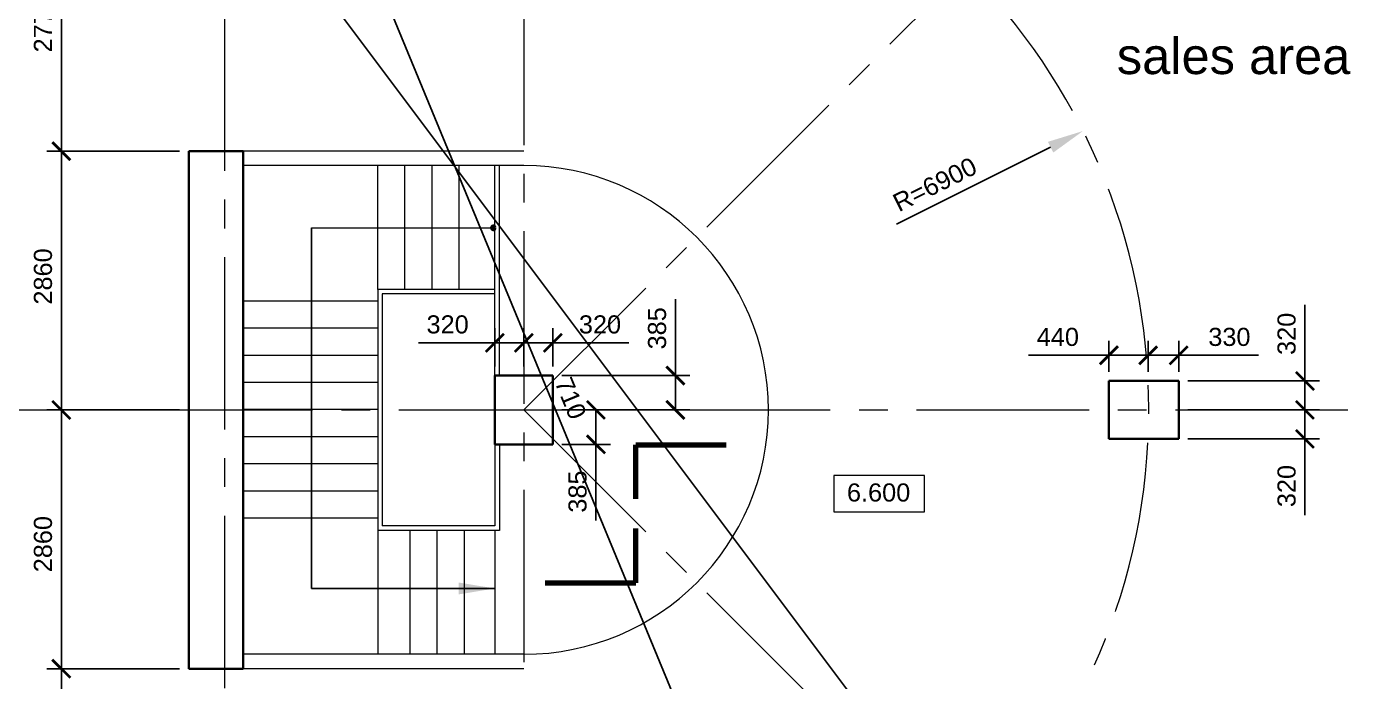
# Model space of a CAD drawing. Header units: millimetres. Extents: x -273 to 3634, y 3015 to 4572.
# Drawn here: x 1430.5 to 1577, y 3308.8 to 3381.2 of the extents above; entities that cross this region are included whole.
import ezdxf

# ---------------------------------------------------------------- set-up
doc = ezdxf.new("R2010")
doc.units = ezdxf.units.MM
doc.linetypes.add('CENTER2', pattern=[28.575, 19.05, -3.175, 3.175, -3.175])
doc.layers.add('@', color=250, linetype='Continuous', lineweight=60)
doc.styles.get("Standard").update_dxf_attribs({"font": 'arial.ttf', "height": 2})
doc.dimstyles.new('ISO-25', dxfattribs={"dimtxt": 2, "dimasz": 2, "dimexe": 1.6, "dimexo": 1, "dimgap": 1, "dimtad": 1, "dimdsep": 46, "dimtxsty": 'Standard', "dimblk": 'ARCHTICK', "dimcen": 2, "dimadec": 0, "dimazin": 0, "dimtfac": 1, "dimtmove": 0, "dimatfit": 3, "dimfxl": 1, "dimarcsym": 0})

# ---------------------------------------------------------------- blocks, each defined once
blk = doc.blocks.new('_ArchTick')
at = {"color": 0, "linetype": 'ByBlock', "lineweight": 15, "const_width": 0.15}
blk.add_lwpolyline([(-0.5, -0.5), (0.5, 0.5)], dxfattribs=at)
blk = doc.blocks.new('*D426')
at = {"layer": '@', "color": 0, "lineweight": -2, "transparency": 16777216}
for p, q in [((1397.96, 3472.23), (1392.67, 3479.28)), ((1396.36, 3471.03), (1399.24, 3473.19)), ((1590.82, 3214.83), (1397.96, 3472.23)), ((1589.23, 3213.63), (1592.1, 3215.79))]:
    blk.add_line(p, q, dxfattribs=at)
at = {"layer": 'Defpoints', "color": 0, "lineweight": 15, "transparency": 16777216}
for p in [(1395.56, 3470.43), (1590.82, 3214.83), (1588.43, 3213.03)]:
    blk.add_point(p, dxfattribs=at)
at = {"layer": '@', "color": 0, "lineweight": -2, "transparency": 16777216, "xscale": 2, "yscale": 2, "zscale": 2}
for p, rotation in [((1397.96, 3472.23), 126.8437671405721), ((1590.82, 3214.83), 306.8437671405721)]:
    blk.add_blockref('_ArchTick', p, dxfattribs=dict(at, rotation=rotation))
at = {"layer": '@', "color": 0, "lineweight": 15, "transparency": 16777216, "insert": (1396.21, 3477.93), "char_height": 2, "attachment_point": 5, "rotation": 306.8438}
blk.add_mtext('380', dxfattribs=at)
blk = doc.blocks.new('*D459')
at = {"layer": '@', "color": 0, "lineweight": -2, "transparency": 16777216}
blk.add_line((1504.6, 3206.2), (1505.63, 3199.07), dxfattribs=at)
blk.add_arc((1485.38, 3338.81), 139.6, 270, 278.247, dxfattribs=at)
at = {"layer": 'Defpoints', "color": 0, "lineweight": 15, "transparency": 16777216}
for p in [(1485.38, 3472.85), (1503.6, 3213.12), (1504.46, 3207.19), (1485.38, 3198.34), (1492.07, 3199.38)]:
    blk.add_point(p, dxfattribs=at)
at = {"layer": '@', "color": 0, "lineweight": -2, "transparency": 16777216, "xscale": 2, "yscale": 2, "zscale": 2}
for p, rotation in [((1505.4, 3200.66), 8.246967579239435), ((1485.38, 3199.21), 180)]:
    blk.add_blockref('_ArchTick', p, dxfattribs=dict(at, rotation=rotation))
at = {"layer": '@', "color": 0, "lineweight": 15, "transparency": 16777216, "insert": (1495.8, 3201.63), "char_height": 2, "attachment_point": 5, "rotation": 4.3425}
blk.add_mtext('1710', dxfattribs=at)
blk = doc.blocks.new('*D502')
at = {"layer": '@', "color": 0, "lineweight": -2, "transparency": 16777216}
blk.add_line((1467.31, 3463.51), (1468.27, 3456.85), dxfattribs=at)
blk.add_arc((1485.38, 3338.81), 120.87, 90, 98.247, dxfattribs=at)
at = {"layer": 'Defpoints', "color": 0, "lineweight": 15, "transparency": 16777216}
for p in [(1485.38, 3472.85), (1466.3, 3470.43), (1467.16, 3464.5), (1473.8, 3459.12), (1485.38, 3198.34)]:
    blk.add_point(p, dxfattribs=at)
at = {"layer": '@', "color": 0, "lineweight": -2, "transparency": 16777216, "xscale": 2, "yscale": 2, "zscale": 2}
blk.add_blockref('_ArchTick', (1485.38, 3459.68), dxfattribs=at)
at = {"layer": '@', "color": 0, "lineweight": -2, "transparency": 16777216, "xscale": 2, "yscale": 2, "zscale": 2, "rotation": 188.2469675792396}
blk.add_blockref('_ArchTick', (1468.04, 3458.43), dxfattribs=at)
at = {"layer": '@', "color": 0, "lineweight": 15, "transparency": 16777216, "insert": (1476.85, 3461.4), "char_height": 2, "attachment_point": 5, "rotation": 3.9809}
blk.add_mtext('1625', dxfattribs=at)
blk = doc.blocks.new('*D503')
at = {"layer": '@', "color": 0, "lineweight": -2, "transparency": 16777216}
blk.add_line((1503.45, 3463.51), (1502.5, 3456.92), dxfattribs=at)
blk.add_arc((1485.38, 3338.81), 120.94, 81.753, 90, dxfattribs=at)
at = {"layer": 'Defpoints', "color": 0, "lineweight": 15, "transparency": 16777216}
for p in [(1485.38, 3472.85), (1504.46, 3470.43), (1503.6, 3464.5), (1491.18, 3459.61), (1485.38, 3198.34)]:
    blk.add_point(p, dxfattribs=at)
at = {"layer": '@', "color": 0, "lineweight": -2, "transparency": 16777216, "xscale": 2, "yscale": 2, "zscale": 2}
for p, rotation in [((1485.38, 3459.75), 180), ((1502.73, 3458.5), 351.7530324207584)]:
    blk.add_blockref('_ArchTick', p, dxfattribs=dict(at, rotation=rotation))
at = {"layer": '@', "color": 0, "lineweight": 15, "transparency": 16777216, "insert": (1494.91, 3461.4), "char_height": 2, "attachment_point": 5, "rotation": 355.5542}
blk.add_mtext('1625', dxfattribs=at)
blk = doc.blocks.new('*D506')
at = {"layer": '@', "color": 0, "lineweight": -2, "transparency": 16777216}
blk.add_line((1388.8, 3442.28), (1377.16, 3454.75), dxfattribs=at)
at = {"layer": '@', "color": 0, "lineweight": 15, "transparency": 16777216}
blk.add_solid([(1377.65, 3455.21), (1376.67, 3454.3), (1374.43, 3457.68)], dxfattribs=at)
at = {"layer": 'Defpoints', "color": 0, "lineweight": 15, "transparency": 16777216}
for p in [(1374.43, 3457.68), (1485.38, 3338.81)]:
    blk.add_point(p, dxfattribs=at)
at = {"layer": '@', "color": 0, "lineweight": 15, "transparency": 16777216, "insert": (1385.82, 3448.43), "char_height": 2, "attachment_point": 5, "rotation": 313.0269}
blk.add_mtext('R=16260', dxfattribs=at)
blk = doc.blocks.new('*D518')
at = {"layer": '@', "color": 0, "lineweight": -2, "transparency": 16777216}
for p, q in [((1447.38, 3310.21), (1432.72, 3310.21)), ((1434.32, 3282.51), (1434.32, 3310.21)), ((1446.98, 3282.51), (1432.72, 3282.51))]:
    blk.add_line(p, q, dxfattribs=at)
at = {"layer": 'Defpoints', "color": 0, "lineweight": 15, "transparency": 16777216}
for p in [(1434.32, 3310.21), (1448.38, 3310.21), (1447.98, 3282.51)]:
    blk.add_point(p, dxfattribs=at)
at = {"layer": '@', "color": 0, "lineweight": -2, "transparency": 16777216, "xscale": 2, "yscale": 2, "zscale": 2}
for p, rotation in [((1434.32, 3310.21), 90), ((1434.32, 3282.51), 270)]:
    blk.add_blockref('_ArchTick', p, dxfattribs=dict(at, rotation=rotation))
at = {"layer": '@', "color": 0, "lineweight": 15, "transparency": 16777216, "insert": (1432.3, 3296.57), "char_height": 2, "attachment_point": 5, "rotation": 90}
blk.add_mtext('2770', dxfattribs=at)
blk = doc.blocks.new('*D519')
at = {"layer": '@', "color": 0, "lineweight": -2, "transparency": 16777216}
for p, q in [((1447.38, 3338.81), (1432.72, 3338.81)), ((1434.32, 3310.21), (1434.32, 3338.81)), ((1447.38, 3310.21), (1432.72, 3310.21))]:
    blk.add_line(p, q, dxfattribs=at)
at = {"layer": 'Defpoints', "color": 0, "lineweight": 15, "transparency": 16777216}
for p in [(1434.32, 3338.81), (1448.38, 3338.81), (1448.38, 3310.21)]:
    blk.add_point(p, dxfattribs=at)
at = {"layer": '@', "color": 0, "lineweight": -2, "transparency": 16777216, "xscale": 2, "yscale": 2, "zscale": 2}
for p, rotation in [((1434.32, 3338.81), 90), ((1434.32, 3310.21), 270)]:
    blk.add_blockref('_ArchTick', p, dxfattribs=dict(at, rotation=rotation))
at = {"layer": '@', "color": 0, "lineweight": 15, "transparency": 16777216, "insert": (1432.3, 3323.98), "char_height": 2, "attachment_point": 5, "rotation": 90}
blk.add_mtext('2860', dxfattribs=at)
blk = doc.blocks.new('*D520')
at = {"layer": '@', "color": 0, "lineweight": -2, "transparency": 16777216}
for p, q in [((1447.38, 3367.41), (1432.72, 3367.41)), ((1434.32, 3367.41), (1434.32, 3338.81)), ((1447.38, 3338.81), (1432.72, 3338.81))]:
    blk.add_line(p, q, dxfattribs=at)
at = {"layer": 'Defpoints', "color": 0, "lineweight": 15, "transparency": 16777216}
for p in [(1448.38, 3367.41), (1434.32, 3338.81), (1448.38, 3338.81)]:
    blk.add_point(p, dxfattribs=at)
at = {"layer": '@', "color": 0, "lineweight": -2, "transparency": 16777216, "xscale": 2, "yscale": 2, "zscale": 2}
for p, rotation in [((1434.32, 3367.41), 90), ((1434.32, 3338.81), 270)]:
    blk.add_blockref('_ArchTick', p, dxfattribs=dict(at, rotation=rotation))
at = {"layer": '@', "color": 0, "lineweight": 15, "transparency": 16777216, "insert": (1432.3, 3353.56), "char_height": 2, "attachment_point": 5, "rotation": 90}
blk.add_mtext('2860', dxfattribs=at)
blk = doc.blocks.new('*D521')
at = {"layer": '@', "color": 0, "lineweight": -2, "transparency": 16777216}
for p, q in [((1446.98, 3395.11), (1432.72, 3395.11)), ((1434.32, 3395.11), (1434.32, 3367.41)), ((1433.32, 3367.41), (1432.72, 3367.41))]:
    blk.add_line(p, q, dxfattribs=at)
at = {"layer": 'Defpoints', "color": 0, "lineweight": 15, "transparency": 16777216}
for p in [(1447.98, 3395.11), (1434.32, 3367.41), (1434.32, 3367.41)]:
    blk.add_point(p, dxfattribs=at)
at = {"layer": '@', "color": 0, "lineweight": -2, "transparency": 16777216, "xscale": 2, "yscale": 2, "zscale": 2}
for p, rotation in [((1434.32, 3395.11), 90), ((1434.32, 3367.41), 270)]:
    blk.add_blockref('_ArchTick', p, dxfattribs=dict(at, rotation=rotation))
at = {"layer": '@', "color": 0, "lineweight": 15, "transparency": 16777216, "insert": (1432.3, 3381.43), "char_height": 2, "attachment_point": 5, "rotation": 90}
blk.add_mtext('2770', dxfattribs=at)
blk = doc.blocks.new('*D532')
at = {"layer": '@', "color": 0, "lineweight": -2, "transparency": 16777216}
blk.add_line((1515.18, 3425.31), (1526.1, 3456.99), dxfattribs=at)
at = {"layer": '@', "color": 0, "lineweight": 15, "transparency": 16777216}
blk.add_solid([(1525.47, 3457.21), (1526.73, 3456.77), (1527.4, 3460.77)], dxfattribs=at)
at = {"layer": 'Defpoints', "color": 0, "lineweight": 15, "transparency": 16777216}
for p in [(1527.4, 3460.77), (1485.38, 3338.81)]:
    blk.add_point(p, dxfattribs=at)
at = {"layer": '@', "color": 0, "lineweight": 15, "transparency": 16777216, "insert": (1515.4, 3432.14), "char_height": 2, "attachment_point": 5, "rotation": 70.9885}
blk.add_mtext('R=12900', dxfattribs=at)
blk = doc.blocks.new('*D537')
at = {"layer": '@', "color": 0, "lineweight": -2, "transparency": 16777216}
blk.add_line((1526.51, 3359.35), (1543.53, 3367.85), dxfattribs=at)
at = {"layer": '@', "color": 0, "lineweight": 15, "transparency": 16777216}
blk.add_solid([(1543.24, 3368.44), (1543.83, 3367.25), (1547.11, 3369.63)], dxfattribs=at)
at = {"layer": 'Defpoints', "color": 0, "lineweight": 15, "transparency": 16777216}
for p in [(1547.11, 3369.63), (1485.38, 3338.81)]:
    blk.add_point(p, dxfattribs=at)
at = {"layer": '@', "color": 0, "lineweight": 15, "transparency": 16777216, "insert": (1530.76, 3363.73), "char_height": 2, "attachment_point": 5, "rotation": 26.5343}
blk.add_mtext('R=6900', dxfattribs=at)
blk = doc.blocks.new('*D538')
at = {"layer": '@', "color": 0, "lineweight": -2, "transparency": 16777216}
for p, q in [((1482.18, 3343.61), (1482.18, 3347.83)), ((1485.38, 3343.61), (1485.38, 3347.83)), ((1482.18, 3346.23), (1473.77, 3346.23)), ((1485.38, 3346.23), (1482.18, 3346.23))]:
    blk.add_line(p, q, dxfattribs=at)
at = {"layer": 'Defpoints', "color": 0, "lineweight": 15, "transparency": 16777216}
for p in [(1485.38, 3346.23), (1482.18, 3342.61), (1485.38, 3342.61)]:
    blk.add_point(p, dxfattribs=at)
at = {"layer": '@', "color": 0, "lineweight": -2, "transparency": 16777216, "xscale": 2, "yscale": 2, "zscale": 2, "rotation": 180}
blk.add_blockref('_ArchTick', (1482.18, 3346.23), dxfattribs=at)
at = {"layer": '@', "color": 0, "lineweight": -2, "transparency": 16777216, "xscale": 2, "yscale": 2, "zscale": 2}
blk.add_blockref('_ArchTick', (1485.38, 3346.23), dxfattribs=at)
at = {"layer": '@', "color": 0, "lineweight": 15, "transparency": 16777216, "insert": (1476.97, 3348.25), "char_height": 2, "attachment_point": 5}
blk.add_mtext('320', dxfattribs=at)
blk = doc.blocks.new('*D539')
at = {"layer": '@', "color": 0, "lineweight": -2, "transparency": 16777216}
for p, q in [((1485.38, 3343.61), (1485.38, 3347.83)), ((1488.58, 3343.61), (1488.58, 3347.83)), ((1485.38, 3346.23), (1488.58, 3346.23)), ((1488.58, 3346.23), (1496.99, 3346.23))]:
    blk.add_line(p, q, dxfattribs=at)
at = {"layer": 'Defpoints', "color": 0, "lineweight": 15, "transparency": 16777216}
for p in [(1488.58, 3346.23), (1485.38, 3342.61), (1488.58, 3342.61)]:
    blk.add_point(p, dxfattribs=at)
at = {"layer": '@', "color": 0, "lineweight": -2, "transparency": 16777216, "xscale": 2, "yscale": 2, "zscale": 2, "rotation": 180}
blk.add_blockref('_ArchTick', (1485.38, 3346.23), dxfattribs=at)
at = {"layer": '@', "color": 0, "lineweight": -2, "transparency": 16777216, "xscale": 2, "yscale": 2, "zscale": 2}
blk.add_blockref('_ArchTick', (1488.58, 3346.23), dxfattribs=at)
at = {"layer": '@', "color": 0, "lineweight": 15, "transparency": 16777216, "insert": (1493.79, 3348.25), "char_height": 2, "attachment_point": 5}
blk.add_mtext('320', dxfattribs=at)
blk = doc.blocks.new('*D540')
at = {"layer": '@', "color": 0, "lineweight": -2, "transparency": 16777216}
for p, q in [((1489.58, 3338.81), (1494.94, 3338.81)), ((1493.34, 3338.81), (1493.34, 3335.01)), ((1489.58, 3335.01), (1494.94, 3335.01)), ((1493.34, 3335.01), (1493.34, 3326.58))]:
    blk.add_line(p, q, dxfattribs=at)
at = {"layer": 'Defpoints', "color": 0, "lineweight": 15, "transparency": 16777216}
for p in [(1488.58, 3338.81), (1488.58, 3335.01), (1493.34, 3335.01)]:
    blk.add_point(p, dxfattribs=at)
at = {"layer": '@', "color": 0, "lineweight": -2, "transparency": 16777216, "xscale": 2, "yscale": 2, "zscale": 2}
for p, rotation in [((1493.34, 3338.81), 90), ((1493.34, 3335.01), 270)]:
    blk.add_blockref('_ArchTick', p, dxfattribs=dict(at, rotation=rotation))
at = {"layer": '@', "color": 0, "lineweight": 15, "transparency": 16777216, "insert": (1491.32, 3329.79), "char_height": 2, "attachment_point": 5, "rotation": 90}
blk.add_mtext('385', dxfattribs=at)
blk = doc.blocks.new('*D541')
at = {"layer": '@', "color": 0, "lineweight": -2, "transparency": 16777216}
for p, q in [((1502.12, 3342.61), (1502.12, 3351.04)), ((1489.58, 3342.61), (1503.72, 3342.61)), ((1502.12, 3338.81), (1502.12, 3342.61)), ((1494.34, 3338.81), (1503.72, 3338.81))]:
    blk.add_line(p, q, dxfattribs=at)
at = {"layer": 'Defpoints', "color": 0, "lineweight": 15, "transparency": 16777216}
for p in [(1488.58, 3342.61), (1493.34, 3338.81), (1502.12, 3338.81)]:
    blk.add_point(p, dxfattribs=at)
at = {"layer": '@', "color": 0, "lineweight": -2, "transparency": 16777216, "xscale": 2, "yscale": 2, "zscale": 2}
for p, rotation in [((1502.12, 3342.61), 90), ((1502.12, 3338.81), 270)]:
    blk.add_blockref('_ArchTick', p, dxfattribs=dict(at, rotation=rotation))
at = {"layer": '@', "color": 0, "lineweight": 15, "transparency": 16777216, "insert": (1500.1, 3347.83), "char_height": 2, "attachment_point": 5, "rotation": 90}
blk.add_mtext('385', dxfattribs=at)
blk = doc.blocks.new('*D542')
at = {"layer": '@', "color": 0, "lineweight": -2, "transparency": 16777216}
for p, q in [((1549.98, 3343.01), (1549.98, 3346.45)), ((1554.31, 3343.01), (1554.31, 3346.45)), ((1549.98, 3344.85), (1541.1, 3344.85)), ((1554.31, 3344.85), (1549.98, 3344.85))]:
    blk.add_line(p, q, dxfattribs=at)
at = {"layer": 'Defpoints', "color": 0, "lineweight": 15, "transparency": 16777216}
for p in [(1549.98, 3344.85), (1549.98, 3342.01), (1554.31, 3342.01)]:
    blk.add_point(p, dxfattribs=at)
at = {"layer": '@', "color": 0, "lineweight": -2, "transparency": 16777216, "xscale": 2, "yscale": 2, "zscale": 2, "rotation": 180}
blk.add_blockref('_ArchTick', (1549.98, 3344.85), dxfattribs=at)
at = {"layer": '@', "color": 0, "lineweight": -2, "transparency": 16777216, "xscale": 2, "yscale": 2, "zscale": 2}
blk.add_blockref('_ArchTick', (1554.31, 3344.85), dxfattribs=at)
at = {"layer": '@', "color": 0, "lineweight": 15, "transparency": 16777216, "insert": (1544.34, 3346.87), "char_height": 2, "attachment_point": 5}
blk.add_mtext('440', dxfattribs=at)
blk = doc.blocks.new('*D543')
at = {"layer": '@', "color": 0, "lineweight": -2, "transparency": 16777216}
for p, q in [((1554.31, 3345.85), (1554.31, 3346.45)), ((1557.68, 3343.01), (1557.68, 3346.45)), ((1554.31, 3344.85), (1557.68, 3344.85)), ((1557.68, 3344.85), (1566.48, 3344.85))]:
    blk.add_line(p, q, dxfattribs=at)
at = {"layer": 'Defpoints', "color": 0, "lineweight": 15, "transparency": 16777216}
for p in [(1554.31, 3344.85), (1554.31, 3344.85), (1557.68, 3342.01)]:
    blk.add_point(p, dxfattribs=at)
at = {"layer": '@', "color": 0, "lineweight": -2, "transparency": 16777216, "xscale": 2, "yscale": 2, "zscale": 2, "rotation": 180}
blk.add_blockref('_ArchTick', (1554.31, 3344.85), dxfattribs=at)
at = {"layer": '@', "color": 0, "lineweight": -2, "transparency": 16777216, "xscale": 2, "yscale": 2, "zscale": 2}
blk.add_blockref('_ArchTick', (1557.68, 3344.85), dxfattribs=at)
at = {"layer": '@', "color": 0, "lineweight": 15, "transparency": 16777216, "insert": (1563.28, 3346.87), "char_height": 2, "attachment_point": 5}
blk.add_mtext('330', dxfattribs=at)
blk = doc.blocks.new('*D544')
at = {"layer": '@', "color": 0, "lineweight": -2, "transparency": 16777216}
for p, q in [((1571.62, 3342.01), (1571.62, 3350.42)), ((1558.68, 3342.01), (1573.22, 3342.01)), ((1571.62, 3338.81), (1571.62, 3342.01)), ((1558.68, 3338.81), (1573.22, 3338.81))]:
    blk.add_line(p, q, dxfattribs=at)
at = {"layer": 'Defpoints', "color": 0, "lineweight": 15, "transparency": 16777216}
for p in [(1557.68, 3342.01), (1571.62, 3342.01), (1557.68, 3338.81)]:
    blk.add_point(p, dxfattribs=at)
at = {"layer": '@', "color": 0, "lineweight": -2, "transparency": 16777216, "xscale": 2, "yscale": 2, "zscale": 2}
for p, rotation in [((1571.62, 3342.01), 90), ((1571.62, 3338.81), 270)]:
    blk.add_blockref('_ArchTick', p, dxfattribs=dict(at, rotation=rotation))
at = {"layer": '@', "color": 0, "lineweight": 15, "transparency": 16777216, "insert": (1569.6, 3347.22), "char_height": 2, "attachment_point": 5, "rotation": 90}
blk.add_mtext('320', dxfattribs=at)
blk = doc.blocks.new('*D545')
at = {"layer": '@', "color": 0, "lineweight": -2, "transparency": 16777216}
for p, q in [((1558.68, 3338.81), (1573.22, 3338.81)), ((1571.62, 3338.81), (1571.62, 3335.61)), ((1558.68, 3335.61), (1573.22, 3335.61)), ((1571.62, 3335.61), (1571.62, 3327.2))]:
    blk.add_line(p, q, dxfattribs=at)
at = {"layer": 'Defpoints', "color": 0, "lineweight": 15, "transparency": 16777216}
for p in [(1557.68, 3338.81), (1557.68, 3335.61), (1571.62, 3335.61)]:
    blk.add_point(p, dxfattribs=at)
at = {"layer": '@', "color": 0, "lineweight": -2, "transparency": 16777216, "xscale": 2, "yscale": 2, "zscale": 2}
for p, rotation in [((1571.62, 3338.81), 90), ((1571.62, 3335.61), 270)]:
    blk.add_blockref('_ArchTick', p, dxfattribs=dict(at, rotation=rotation))
at = {"layer": '@', "color": 0, "lineweight": 15, "transparency": 16777216, "insert": (1569.6, 3330.4), "char_height": 2, "attachment_point": 5, "rotation": 90}
blk.add_mtext('320', dxfattribs=at)
blk = doc.blocks.new('*D550')
at = {"layer": '@', "color": 0, "lineweight": -2, "transparency": 16777216}
blk.add_line((1503.45, 3214.11), (1502.72, 3219.15), dxfattribs=at)
blk.add_arc((1485.38, 3338.81), 122.52, 270, 278.247, dxfattribs=at)
at = {"layer": 'Defpoints', "color": 0, "lineweight": 15, "transparency": 16777216}
for p in [(1485.38, 3472.85), (1491.26, 3216.44), (1503.6, 3213.12), (1504.46, 3207.19), (1485.38, 3198.34)]:
    blk.add_point(p, dxfattribs=at)
at = {"layer": '@', "color": 0, "lineweight": -2, "transparency": 16777216, "xscale": 2, "yscale": 2, "zscale": 2}
for p, rotation in [((1502.95, 3217.56), 8.246967579240554), ((1485.38, 3216.29), 180)]:
    blk.add_blockref('_ArchTick', p, dxfattribs=dict(at, rotation=rotation))
at = {"layer": '@', "color": 0, "lineweight": 15, "transparency": 16777216, "insert": (1494.74, 3218.68), "char_height": 2, "attachment_point": 5, "rotation": 4.4572}
blk.add_mtext('1625', dxfattribs=at)
blk = doc.blocks.new('*D560')
at = {"layer": '@', "color": 0, "lineweight": -2, "transparency": 16777216}
blk.add_line((1564.26, 3240.55), (1560.95, 3244.67), dxfattribs=at)
blk.add_arc((1485.38, 3338.81), 122.32, 308.7552, 315, dxfattribs=at)
at = {"layer": 'Defpoints', "color": 0, "lineweight": 15, "transparency": 16777216}
for p in [(1485.38, 3338.81), (1568.67, 3249.23), (1564.88, 3239.77), (1584.71, 3239.48), (1568.64, 3235.09)]:
    blk.add_point(p, dxfattribs=at)
at = {"layer": '@', "color": 0, "lineweight": -2, "transparency": 16777216, "xscale": 2, "yscale": 2, "zscale": 2}
for p, rotation in [((1571.87, 3252.32), 45.00000000000025), ((1561.95, 3243.42), 218.7552400099464)]:
    blk.add_blockref('_ArchTick', p, dxfattribs=dict(at, rotation=rotation))
at = {"layer": '@', "color": 0, "lineweight": 15, "transparency": 16777216, "insert": (1565.47, 3249.05), "char_height": 2, "attachment_point": 5, "rotation": 41.7433}
blk.add_mtext('1625', dxfattribs=at)
blk = doc.blocks.new('*D561')
at = {"layer": '@', "color": 0, "lineweight": -2, "transparency": 16777216}
blk.add_line((1583.64, 3259.93), (1579.47, 3263.28), dxfattribs=at)
blk.add_arc((1485.38, 3338.81), 122.26, 315, 321.2448, dxfattribs=at)
at = {"layer": 'Defpoints', "color": 0, "lineweight": 15, "transparency": 16777216}
for p in [(1485.38, 3338.81), (1584.42, 3259.31), (1574.91, 3255.56), (1589.1, 3255.55), (1584.71, 3239.48)]:
    blk.add_point(p, dxfattribs=at)
at = {"layer": '@', "color": 0, "lineweight": -2, "transparency": 16777216, "xscale": 2, "yscale": 2, "zscale": 2}
for p, rotation in [((1580.72, 3262.28), 51.24475999004983), ((1571.83, 3252.36), 224.9999999999999)]:
    blk.add_blockref('_ArchTick', p, dxfattribs=dict(at, rotation=rotation))
at = {"layer": '@', "color": 0, "lineweight": 15, "transparency": 16777216, "insert": (1575.05, 3258.71), "char_height": 2, "attachment_point": 5, "rotation": 48.2255}
blk.add_mtext('1625', dxfattribs=at)
blk = doc.blocks.new('*D598')
at = {"layer": '@', "color": 0, "lineweight": -2, "transparency": 16777216}
blk.add_line((1583.64, 3417.69), (1572.38, 3408.65), dxfattribs=at)
blk.add_arc((1485.38, 3338.81), 113.17, 38.7552, 45, dxfattribs=at)
at = {"layer": 'Defpoints', "color": 0, "lineweight": 15, "transparency": 16777216}
for p in [(1584.71, 3438.14), (1589.1, 3422.07), (1584.42, 3418.31), (1568.25, 3415.87), (1485.38, 3338.81)]:
    blk.add_point(p, dxfattribs=at)
at = {"layer": '@', "color": 0, "lineweight": -2, "transparency": 16777216, "xscale": 2, "yscale": 2, "zscale": 2}
for p, rotation in [((1565.4, 3418.83), 135.0000000000001), ((1573.63, 3409.65), 308.7552400099443)]:
    blk.add_blockref('_ArchTick', p, dxfattribs=dict(at, rotation=rotation))
at = {"layer": '@', "color": 0, "lineweight": 15, "transparency": 16777216, "insert": (1571.7, 3415.08), "char_height": 2, "attachment_point": 5, "rotation": 311.4626}
blk.add_mtext('1625', dxfattribs=at)
blk = doc.blocks.new('*D599')
at = {"layer": '@', "color": 0, "lineweight": -2, "transparency": 16777216}
blk.add_line((1564.26, 3437.07), (1555.22, 3425.81), dxfattribs=at)
blk.add_arc((1485.38, 3338.81), 113.17, 45, 51.2448, dxfattribs=at)
at = {"layer": 'Defpoints', "color": 0, "lineweight": 15, "transparency": 16777216}
for p in [(1568.64, 3442.53), (1564.88, 3437.85), (1584.71, 3438.14), (1559.38, 3424.43), (1485.38, 3338.81)]:
    blk.add_point(p, dxfattribs=at)
at = {"layer": '@', "color": 0, "lineweight": -2, "transparency": 16777216, "xscale": 2, "yscale": 2, "zscale": 2}
for p, rotation in [((1556.22, 3427.06), 141.2447599900508), ((1565.4, 3418.83), 314.9999999999998)]:
    blk.add_blockref('_ArchTick', p, dxfattribs=dict(at, rotation=rotation))
at = {"layer": '@', "color": 0, "lineweight": 15, "transparency": 16777216, "insert": (1562.49, 3424.38), "char_height": 2, "attachment_point": 5, "rotation": 317.9768}
blk.add_mtext('1625', dxfattribs=at)
blk = doc.blocks.new('*D618')
at = {"layer": '@', "color": 0, "lineweight": -2, "transparency": 16777216}
for p, q in [((1437.05, 3463.79), (1438.75, 3464.5)), ((1437.27, 3463.89), (1536.83, 3222.67)), ((1536.6, 3222.57), (1538.3, 3223.28))]:
    blk.add_line(p, q, dxfattribs=at)
at = {"layer": 'Defpoints', "color": 0, "lineweight": 15, "transparency": 16777216}
for p in [(1436.12, 3463.41), (1535.67, 3222.19), (1536.83, 3222.67)]:
    blk.add_point(p, dxfattribs=at)
at = {"layer": '@', "color": 0, "lineweight": -2, "transparency": 16777216, "xscale": 2, "yscale": 2, "zscale": 2}
for p, rotation in [((1437.27, 3463.89), 112.425954904757), ((1536.83, 3222.67), 292.425954904757)]:
    blk.add_blockref('_ArchTick', p, dxfattribs=dict(at, rotation=rotation))
at = {"layer": '@', "color": 0, "lineweight": 15, "transparency": 16777216, "insert": (1490.55, 3340.1), "char_height": 2, "attachment_point": 5, "rotation": 292.426}
blk.add_mtext('710', dxfattribs=at)

msp = doc.modelspace()

# ---------------------------------------------------------------- linework, layer by layer
at = {"layer": '@', "color": 0, "linetype": 'CENTER2', "lineweight": 15}
for p, q in [((1485.38, 3472.852), (1485.38, 3198.339)), ((1485.38, 3338.81), (1584.708, 3438.138)), ((1452.38, 3165.198), (1452.38, 3435.258)), ((1014.389, 3338.81), (1598.536, 3338.81)), ((1485.38, 3338.81), (1584.708, 3239.482))]:
    msp.add_line(p, q, dxfattribs=at)
at = {"layer": '@', "color": 0, "lineweight": 30}
for p, q in [((1448.38, 3367.41), (1454.38, 3367.41)), ((1448.38, 3367.41), (1448.38, 3366.31)), ((1454.38, 3367.41), (1454.38, 3366.31)), ((1448.38, 3366.31), (1448.38, 3365.81)), ((1448.38, 3311.81), (1448.38, 3365.81)), ((1454.38, 3366.31), (1454.38, 3365.81)), ((1454.38, 3311.81), (1454.38, 3365.81)), ((1482.18, 3342.61), (1482.18, 3335.01)), ((1488.58, 3342.61), (1482.18, 3342.61)), ((1488.58, 3342.61), (1488.58, 3335.01)), ((1549.98, 3335.61), (1549.98, 3342.01)), ((1549.98, 3342.01), (1557.68, 3342.01)), ((1557.68, 3342.01), (1557.68, 3335.61)), ((1488.58, 3335.01), (1482.18, 3335.01)), ((1557.68, 3335.61), (1549.98, 3335.61)), ((1448.38, 3311.81), (1448.38, 3311.31)), ((1448.38, 3311.31), (1448.38, 3310.21)), ((1454.38, 3311.81), (1454.38, 3311.31)), ((1454.38, 3311.31), (1454.38, 3310.21)), ((1454.38, 3310.21), (1448.38, 3310.21))]:
    msp.add_line(p, q, dxfattribs=at)
at = {"layer": '@', "color": 0, "lineweight": 15}
for p, q in [((1485.38, 3367.41), (1454.38, 3367.41)), ((1485.38, 3365.81), (1454.38, 3365.81)), ((1469.259, 3352.128), (1469.259, 3365.81)), ((1472.259, 3352.128), (1472.259, 3365.81)), ((1475.259, 3352.128), (1475.259, 3365.81)), ((1478.259, 3352.128), (1478.259, 3365.81)), ((1482.18, 3342.61), (1482.18, 3365.81)), ((1482.68, 3342.61), (1482.68, 3365.81)), ((1461.944, 3358.927), (1482.016, 3358.927)), ((1469.259, 3352.128), (1469.259, 3325.492)), ((1482.18, 3352.128), (1469.259, 3352.128)), ((1469.259, 3350.845), (1454.38, 3350.845)), ((1469.759, 3351.628), (1469.759, 3325.992)), ((1482.18, 3351.628), (1469.759, 3351.628)), ((1469.259, 3347.845), (1454.38, 3347.845)), ((1469.259, 3344.845), (1454.38, 3344.845)), ((1469.259, 3341.845), (1454.38, 3341.845)), ((1469.259, 3338.845), (1454.38, 3338.845)), ((1469.259, 3335.845), (1454.38, 3335.845)), ((1482.18, 3335.01), (1482.18, 3325.992)), ((1482.68, 3335.01), (1482.68, 3325.492)), ((1469.259, 3332.845), (1454.38, 3332.845)), ((1519.611, 3331.564), (1519.611, 3327.564)), ((1529.611, 3331.564), (1519.611, 3331.564)), ((1529.611, 3327.564), (1529.611, 3331.564)), ((1469.259, 3329.845), (1454.38, 3329.845)), ((1519.611, 3327.564), (1529.611, 3327.564)), ((1469.259, 3326.845), (1454.38, 3326.845)), ((1482.18, 3325.992), (1469.759, 3325.992)), ((1482.68, 3325.492), (1469.259, 3325.492)), ((1469.259, 3325.492), (1469.259, 3311.81)), ((1472.779, 3325.492), (1472.779, 3311.81)), ((1475.779, 3325.492), (1475.779, 3311.81)), ((1478.779, 3325.492), (1478.779, 3311.81)), ((1482.18, 3325.492), (1482.18, 3311.81)), ((1485.38, 3311.81), (1454.38, 3311.81)), ((1485.38, 3310.21), (1454.38, 3310.21))]:
    msp.add_line(p, q, dxfattribs=at)
at = {"layer": '@', "color": 0, "lineweight": 100}
for p, q in [((1497.738, 3328.971), (1497.738, 3334.971)), ((1497.738, 3334.971), (1507.738, 3334.971)), ((1497.738, 3319.721), (1497.738, 3325.721)), ((1487.738, 3319.721), (1497.738, 3319.721))]:
    msp.add_line(p, q, dxfattribs=at)
at = {"layer": '@', "color": 0, "lineweight": 50}
msp.add_circle((1482.016, 3358.927), 0.195, dxfattribs=at)
at = {"layer": '@', "color": 0, "linetype": 'CENTER2', "lineweight": 15}
for radius, end in [(129, 147.66397), (69, 90)]:
    msp.add_arc((1485.38, 3338.81), radius, 270, end, dxfattribs=at)
at = {"layer": '@', "color": 0, "lineweight": 15}
msp.add_arc((1485.38, 3338.81), 27, 270, 90, dxfattribs=at)

# ---------------------------------------------------------------- texts
for s, height, p in [('sales area', 4, (1550.854, 3375.926)), ('6.600', 2, (1521.055, 3328.691))]:
    msp.add_text(s, height=height, dxfattribs=at).set_placement(p)

# ---------------------------------------------------------------- dimensions: what is measured, and where the dimension line sits
for base, p1, p2, angle, text, picture, middle, dimtype in [((1590.824, 3214.829), (1395.558, 3470.433), (1588.426, 3213.031), 306.84377, '380', '*D426', (1394.596, 3476.716), 161), ((1536.825, 3222.668), (1436.121, 3463.41), (1535.672, 3222.192), 292.42595, '710', '*D618', (1488.679, 3339.329), 161), ((1434.321, 3367.41), (1447.98, 3395.11), (1434.321, 3367.41), 90, '2770', '*D521', (1434.321, 3381.433), 160), ((1434.321, 3338.81), (1448.38, 3367.41), (1448.38, 3338.81), 90, '2860', '*D520', (1434.321, 3353.558), 160), ((1502.118, 3338.81), (1488.58, 3342.61), (1493.339, 3338.81), 90, '385', '*D541', (1502.118, 3347.826), 160), ((1571.625, 3342.01), (1557.68, 3338.81), (1557.68, 3342.01), 90, '320', '*D544', (1571.625, 3347.215), 160), ((1434.321, 3338.81), (1448.38, 3310.21), (1448.38, 3338.81), 90, '2860', '*D519', (1434.321, 3323.979), 160), ((1493.339, 3335.01), (1488.58, 3338.81), (1488.58, 3335.01), 90, '385', '*D540', (1493.339, 3329.794), 160), ((1571.625, 3335.61), (1557.68, 3338.81), (1557.68, 3335.61), 90, '320', '*D545', (1571.625, 3330.405), 160), ((1434.321, 3310.21), (1447.98, 3282.51), (1448.38, 3310.21), 90, '2770', '*D518', (1434.321, 3296.566), 160)]:
    dim = msp.add_linear_dim(base=base, p1=p1, p2=p2, angle=angle, text=text, dimstyle='ISO-25', dxfattribs=at)
    dim.commit()
    dim.dimension.update_dxf_attribs({"geometry": picture, "text_midpoint": middle, "dimtype": dimtype})
for base, line1, line2, text, picture, middle in [((1473.799, 3459.122), ((1485.38, 3472.852), (1485.38, 3198.339)), ((1466.302, 3470.435), (1467.163, 3464.497)), '1625', '*D502', (1476.989, 3459.387)), ((1492.075, 3199.375), ((1485.38, 3472.852), (1485.38, 3198.339)), ((1504.457, 3207.185), (1503.597, 3213.123)), '1710', '*D459', (1495.95, 3199.615)), ((1491.18, 3459.612), ((1485.38, 3472.852), (1485.38, 3198.339)), ((1504.457, 3470.435), (1503.597, 3464.497)), '1625', '*D503', (1494.755, 3459.387)), ((1491.256, 3216.436), ((1485.38, 3472.852), (1485.38, 3198.339)), ((1504.457, 3207.185), (1503.597, 3213.123)), '1625', '*D550', (1494.901, 3216.665)), ((1559.379, 3424.428), ((1485.38, 3338.81), (1584.708, 3438.138)), ((1568.637, 3442.527), (1564.881, 3437.848)), '1625', '*D599', (1561.136, 3422.877)), ((1568.254, 3415.871), ((1485.38, 3338.81), (1584.708, 3438.138)), ((1589.097, 3422.067), (1584.418, 3418.311)), '1625', '*D598', (1570.185, 3413.741)), ((1568.673, 3249.234), ((1485.38, 3338.81), (1584.708, 3239.482)), ((1568.637, 3235.093), (1564.881, 3239.772)), '1625', '*D560', (1566.818, 3247.544)), ((1574.911, 3255.558), ((1485.38, 3338.81), (1584.708, 3239.482)), ((1589.097, 3255.553), (1584.418, 3259.309)), '1625', '*D561', (1576.555, 3257.362))]:
    dim = msp.add_angular_dim_2l(base=base, line1=line1, line2=line2, text=text, dimstyle='ISO-25', dxfattribs=at)
    dim.commit()
    dim.dimension.update_dxf_attribs({"geometry": picture, "text_midpoint": middle, "dimtype": 162})
for mpoint, text, picture, middle in [((1527.403, 3460.773), 'R=12900', '*D532', (1517.311, 3431.483)), ((1374.431, 3457.676), 'R=16260', '*D506', (1384.347, 3447.052)), ((1547.112, 3369.635), 'R=6900', '*D537', (1531.662, 3361.92))]:
    dim = msp.add_radius_dim(center=(1485.38, 3338.81), mpoint=mpoint, text=text, dimstyle='ISO-25', override={"dimasz": 4, "dimsah": 1}, dxfattribs=at)
    dim.commit()
    dim.dimension.update_dxf_attribs({"geometry": picture, "text_midpoint": middle, "dimtype": 164})
for base, p1, p2, text, picture, middle in [((1485.38, 3346.226), (1482.18, 3342.61), (1485.38, 3342.61), '320', '*D538', (1476.974, 3346.226)), ((1488.58, 3346.23), (1485.38, 3342.61), (1488.58, 3342.61), '320', '*D539', (1493.785, 3346.23)), ((1549.98, 3344.85), (1554.305, 3342.01), (1549.98, 3342.01), '440', '*D542', (1544.342, 3344.85)), ((1554.305, 3344.85), (1557.68, 3342.01), (1554.305, 3344.85), '330', '*D543', (1563.277, 3344.85))]:
    dim = msp.add_linear_dim(base=base, p1=p1, p2=p2, text=text, dimstyle='ISO-25', dxfattribs=at)
    dim.commit()
    dim.dimension.update_dxf_attribs({"geometry": picture, "text_midpoint": middle, "dimtype": 160})

# ---------------------------------------------------------------- leaders
msp.add_leader([(1482.18, 3319.082), (1461.944, 3319.082), (1461.944, 3358.927)], dimstyle='ISO-25', override={"dimasz": 4, "dimgap": 1, "dimtad": 0}, dxfattribs=at)

doc.saveas('drawing.dxf')
